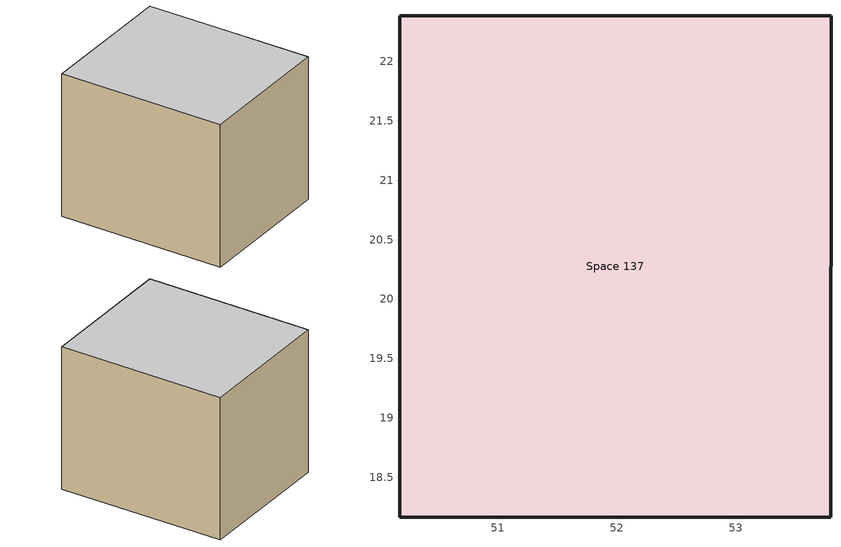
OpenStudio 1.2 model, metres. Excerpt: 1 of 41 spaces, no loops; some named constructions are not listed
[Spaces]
Space 137
 floor ground (MNECB Ref Underground Floor 6.136 2): 53.8,22.38 53.8,18.16 50.17,18.16 50.17,22.38 z0
 wall ground: 50.17,22.38 50.17,18.16 53.8,18.16 53.8,22.38 50.17,22.38 z0:3.66
 ceiling to Space 113: 53.8,18.16 53.8,22.38 50.17,22.38 50.17,18.16 z3.66
[Schedule:Ruleset]
Name | Default Day Schedule | Summer Design Day Schedule | Winter Design Day Schedule
BLDG034_HtgSetp | Medium Office_HtgSetp Default Schedule | Medium Office_HtgSetp Summer Design Day | Medium Office_HtgSetp Winter Design Day
BLDG034_ClgSetp | Medium Office_ClgSetp Default Schedule | Medium Office_ClgSetp Summer Design Day | Medium Office_ClgSetp Winter Design Day
Always_On | Always_On Default Schedule | Always_On Summer Design Day | Always_On Winter Design Day
BLDG034 Activity | Medium Office Activity Default Schedule | Medium Office Activity Summer Design Day | Medium Office Activity Winter Design Day
BLDG034 Infil Quarter On | Medium Office Infil Quarter On Default Schedule | Medium Office Infil Quarter On Summer Design Day | Medium Office Infil Quarter On Winter Design Day
Office Classroom occupancy schedule | Schedule Day 9
[Schedule:Day]
Medium Office_HtgSetp Default Schedule; Medium Office_HtgSetp Winter Design Day; Medium Office_HtgSetp Rule 1 Day Schedule: 24, 0, 21
Medium Office_HtgSetp Rule 3 Day Schedule; Medium Office_HtgSetp Rule 2 Day Schedule: 6, 0, 21, 16, 0, 21, 24, 0, 21
Medium Office_HtgSetp Summer Design Day: 24, 0, 15.6
Medium Office_ClgSetp Default Schedule; Medium Office_ClgSetp Rule 1 Day Schedule: 24, 0, 32
Medium Office_ClgSetp Rule 3 Day Schedule: 7, 30, 32, 15, 30, 24, 24, 0, 32
Medium Office_ClgSetp Summer Design Day: 6, 0, 24, 22, 0, 24, 24, 0, 24
Medium Office_ClgSetp Rule 2 Day Schedule: 6, 0, 32, 18, 0, 32, 24, 0, 32
Medium Office_ClgSetp Winter Design Day: 24, 0, 26.7
Always_On Default Schedule; Schedule Day 11: 24, 0, 0
Always_On Rule 1 Day Schedule; Always_On Winter Design Day; Always_On Summer Design Day; Medium Office Infil Quarter On Rule 1 Day Schedule: 24, 0, 1
Medium Office Activity Default Schedule; Medium Office Activity Summer Design Day; Medium Office Activity Winter Design Day: 24, 0, 120
Medium Office Infil Quarter On Default Schedule; Medium Office Infil Quarter On Summer Design Day: 6, 0, 1, 22, 0, 0.25, 24, 0, 1
Medium Office Infil Quarter On Winter Design Day: 6, 0, 1, 18, 0, 0.25, 24, 0, 1
Medium Office Infil Quarter On Rule 2 Day Schedule: 6, 0, 1, 16, 0, 0.25, 24, 0, 1
Schedule Day 9; Schedule Day 10: 7, 30, 0, 15, 30, 1, 24, 0, 0
[Schedule:Rule]
Name | Schedule Ruleset | Rule Order | Day Schedule | Apply Sunday | Apply Monday | Apply Tuesday | Apply Wednesday | Apply Thursday | Apply Friday | Apply Saturday | Date Specification Type | Start Month | Start Day | End Month | End Day
Medium Office_HtgSetp Rule 3 | BLDG034_HtgSetp | 2 | Medium Office_HtgSetp Rule 3 Day Schedule | No | Yes | Yes | Yes | Yes | Yes | No | DateRange | 1 | 1 | 12 | 31
Medium Office_HtgSetp Rule 2 | BLDG034_HtgSetp | 1 | Medium Office_HtgSetp Rule 2 Day Schedule | No | No | No | No | No | No | No | DateRange | 1 | 1 | 12 | 31
Medium Office_HtgSetp Rule 1 | BLDG034_HtgSetp | 0 | Medium Office_HtgSetp Rule 1 Day Schedule | Yes | No | No | No | No | No | Yes | DateRange | 1 | 1 | 12 | 31
Medium Office_ClgSetp Rule 3 | BLDG034_ClgSetp | 2 | Medium Office_ClgSetp Rule 3 Day Schedule | No | Yes | Yes | Yes | Yes | Yes | No | DateRange | 1 | 1 | 12 | 31
Medium Office_ClgSetp Rule 2 | BLDG034_ClgSetp | 1 | Medium Office_ClgSetp Rule 2 Day Schedule | No | No | No | No | No | No | No | DateRange | 1 | 1 | 12 | 31
Medium Office_ClgSetp Rule 1 | BLDG034_ClgSetp | 0 | Medium Office_ClgSetp Rule 1 Day Schedule | Yes | No | No | No | No | No | Yes | DateRange | 1 | 1 | 12 | 31
Always_On Rule 1 | Always_On | 0 | Always_On Rule 1 Day Schedule | Yes | Yes | Yes | Yes | Yes | Yes | Yes | DateRange | 1 | 1 | 12 | 31
Medium Office Infil Quarter On Rule 1 | BLDG034 Infil Quarter On | 0 | Medium Office Infil Quarter On Rule 1 Day Schedule | Yes | No | No | No | No | No | No | DateRange | 1 | 1 | 12 | 31
Medium Office Infil Quarter On Rule 2 | BLDG034 Infil Quarter On | 1 | Medium Office Infil Quarter On Rule 2 Day Schedule | No | No | No | No | No | No | Yes | DateRange | 1 | 1 | 12 | 31
Schedule Rule 1 | Office Classroom occupancy schedule | 1 | Schedule Day 10 |  | Yes | Yes | Yes | Yes | Yes
Schedule Rule 2 | Office Classroom occupancy schedule | 0 | Schedule Day 11 | Yes |  |  |  |  |  | Yes
